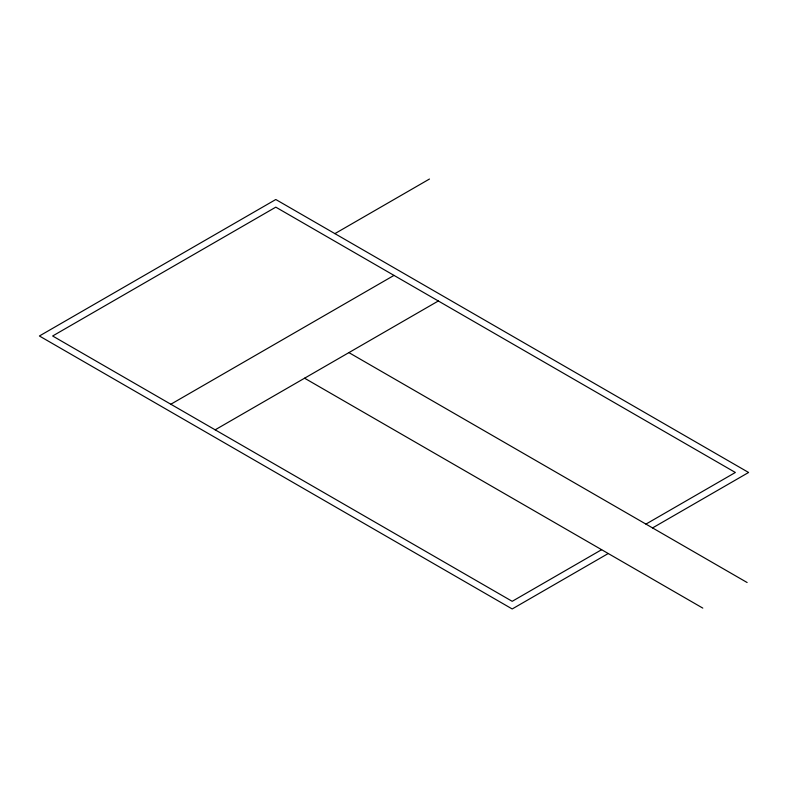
<?xml version="1.0" encoding="UTF-8"?>
<svg xmlns="http://www.w3.org/2000/svg" width="788" height="788" viewBox="0 0 788 788"><rect width="100%" height="100%" fill="white"/><g stroke="black" fill="none" stroke-linecap="round" stroke-linejoin="round"><path stroke-width="1.18" d="M334.9 233.632L429.46 179.034M170.838 404.234L394 275.396M215.163 429.824L438.325 300.986M601.618 549.699L512.2 601.323L52.638 335.993L275.8 207.155L735.362 472.475L645.943 524.099M608.237 553.521L512.2 608.966L39.4 335.993L275.8 199.512L748.6 472.475L652.562 527.921M348.907 352.61L747.122 582.519M304.582 378.201L702.798 608.109"/></g></svg>
